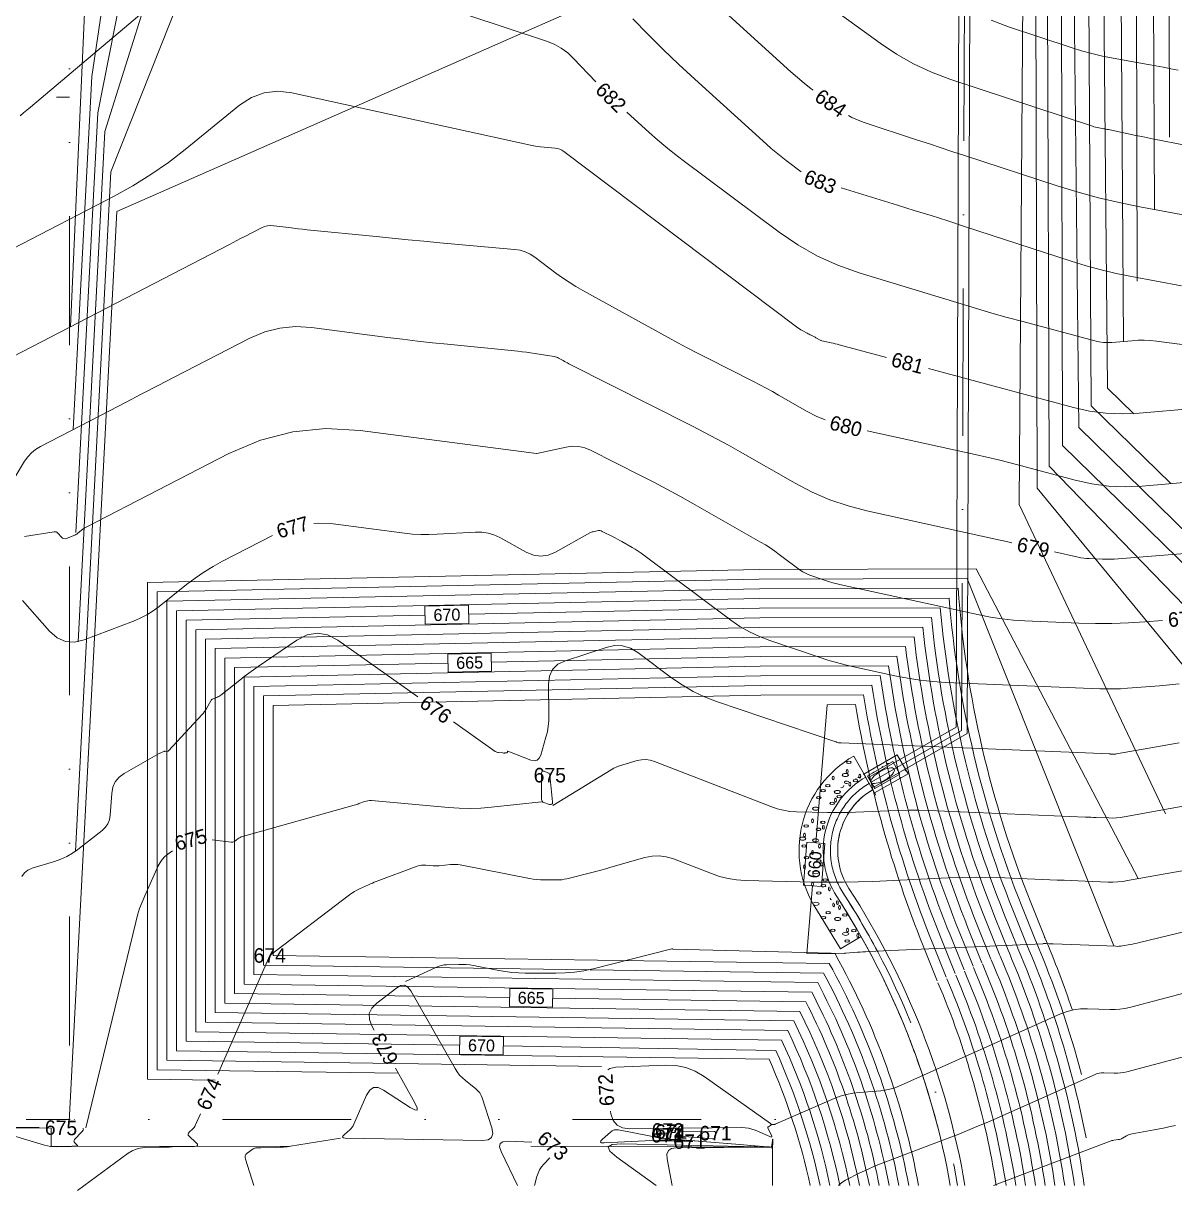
# Model space of a CAD drawing. Extents: x 9956 to 12723, y 9559 to 10903.
# Drawn here: x 11266.5 to 11743.1, y 9569 to 10052.1 of the extents above; entities that cross this region are included whole.
import ezdxf
from ezdxf.enums import TextEntityAlignment as Align

# ---------------------------------------------------------------- set-up
doc = ezdxf.new("R2010")
doc.units = 0
doc.header["$MEASUREMENT"] = 0
doc.linetypes.add('DGN Style 4', pattern=[121.953328, 60.938578, -30.469289, 0.076173, -30.469289])
doc.linetypes.add('DGN Style 6', pattern=[144.881468, 0.076173, -30.469289, 53.321255, -30.469289, 0.076173, -30.469289])
for name, color, linetype, lineweight in [('A-DOOR-IDEN', 7, 'Continuous', 0), ('A-SITE-EXJT', 7, 'Continuous', 0), ('A-SITE-FENC', 7, 'Continuous', 0), ('A-SITE-WATR', 7, 'Continuous', 0), ('G-ANNO-BRDR', 7, 'Continuous', 0), ('G-ANNO-INFO', 7, 'Continuous', 0), ('P-PVMT-JB', 7, 'Continuous', 0), ('P-STRIPE-JB', 7, 'Continuous', 0), ('PROJECT AREA', 7, 'Continuous', 0)]:
    doc.layers.add(name, color=color, linetype=linetype, lineweight=lineweight)
doc.styles.add('Style-Font 001', font='Font 001.shx')
doc.styles.add('Style-WORKING', font='WORKING.shx')

msp = doc.modelspace()

# ---------------------------------------------------------------- linework, layer by layer
at = {"layer": 'A-DOOR-IDEN', "color": 43, "linetype": 'Continuous', "lineweight": 0}
for p, q in [((11739.23, 10571.96), (11740.99, 10004.99)), ((11706.07, 10346.76), (11708.53, 9893.81)), ((11681.06, 10166.32), (11678.73, 9853.02))]:
    msp.add_line(p, q, dxfattribs=at)
at = {"layer": 'A-DOOR-IDEN', "color": 43, "linetype": 'Continuous', "lineweight": 0, "flags": 128}
for points in [[(11741.45, 9861.61), (11708.53, 9893.81)], [(11739.32, 9725.03), (11678.73, 9853.02)]]:
    msp.add_lwpolyline(points, dxfattribs=at)
at = {"layer": 'A-SITE-EXJT', "color": 43, "linetype": 'Continuous', "lineweight": 0}
for p, q in [((11726.13, 10589.06), (11727.54, 9945.4)), ((11732.13, 10580.24), (11734.74, 9975.06)), ((11721.9, 9920.47), (11718.92, 10357.36)), ((11715.32, 9901.16), (11711.48, 10299.27)), ((11689.93, 10170.75), (11691.19, 9868.81)), ((11685.38, 10165.92), (11686.22, 9859.69)), ((11696.07, 10150.14), (11696.65, 9877.46)), ((11703.46, 9884.79), (11701.03, 10109.86))]:
    msp.add_line(p, q, dxfattribs=at)
at = {"layer": 'A-SITE-EXJT', "color": 43, "linetype": 'Continuous', "lineweight": 0, "flags": 128}
for points in [[(11726.16, 9890.56), (11715.32, 9901.16)], [(11755.99, 9833.39), (11703.46, 9884.79)], [(11768.23, 9807.43), (11696.65, 9877.46)], [(11768.86, 9788.76), (11691.19, 9868.81)], [(11769.23, 9758.96), (11686.22, 9859.69)], [(11621.94, 9744.05), (11621.98, 9744.29), (11622.29, 9744.56)], [(11624, 9745.83), (11624.92, 9745.76), (11624.92, 9745.76)], [(11624, 9745.83), (11624.92, 9745.76), (11624.92, 9745.76)], [(11624.5, 9747.24), (11624.47, 9747.17)], [(11624.5, 9747.24), (11624.47, 9747.17)], [(11611.21, 9739.64), (11611.12, 9739.41)], [(11611.21, 9739.64), (11611.12, 9739.41)], [(11612.99, 9740.65), (11613.06, 9740.54), (11612.93, 9740.04), (11612.46, 9739.82), (11612.05, 9739.95), (11611.99, 9740.08)], [(11612.99, 9740.65), (11613.06, 9740.54), (11612.93, 9740.04), (11612.46, 9739.82), (11612.05, 9739.95), (11611.99, 9740.08)], [(11614.45, 9741.49), (11614.44, 9741.43), (11614.15, 9741.32)], [(11614.45, 9741.49), (11614.44, 9741.43), (11614.15, 9741.32)], [(11614.45, 9741.49), (11614.44, 9741.43), (11614.15, 9741.32)], [(11614.45, 9741.49), (11614.44, 9741.43), (11614.15, 9741.32)], [(11614.45, 9741.49), (11614.44, 9741.43), (11614.15, 9741.32)], [(11614.45, 9741.49), (11614.44, 9741.43), (11614.15, 9741.32)], [(11618.03, 9741.81), (11618.54, 9742.24)], [(11618.03, 9741.81), (11618.54, 9742.24)], [(11618.54, 9742.24), (11618.75, 9742.22)], [(11618.54, 9742.24), (11618.75, 9742.22)], [(11631.43, 9743.07), (11632.18, 9742.49)], [(11631.43, 9743.07), (11632.18, 9742.49)], [(11632.53, 9741.87), (11632.67, 9741.57), (11632.67, 9741.55)], [(11632.53, 9741.87), (11632.67, 9741.57), (11632.67, 9741.55)], [(11606.07, 9736.69), (11605.93, 9736.16), (11605.13, 9735.79), (11604.85, 9735.89)], [(11606.07, 9736.69), (11605.93, 9736.16), (11605.13, 9735.79), (11604.85, 9735.89)]]:
    msp.add_lwpolyline(points, dxfattribs=at)
for points in [[(11628.23, 9749.38), (11632.71, 9741.57), (11618.82, 9733.62), (11614.35, 9741.43)], [(11615.1, 9740.12), (11615.2, 9740.19), (11616.22, 9738.16)], [(11615.1, 9740.12), (11615.2, 9740.19), (11616.22, 9738.16)]]:
    msp.add_lwpolyline(points, close=True, dxfattribs=at)
at = {"layer": 'A-SITE-EXJT', "color": 43, "linetype": 'Continuous', "lineweight": 0}
for centre, major_axis in [((11608.25, 9746.31), (0.967, 0.003)), ((11601.76, 9739.8), (-0.002, 0.806)), ((11606.75, 9741.03), (1.29, 0)), ((11607.47, 9742.48), (-0.002, 0.806)), ((11610.93, 9738.69), (-0.967, -0.003)), ((11612.7, 9740.56), (-0.002, 0.806)), ((11597.56, 9734.59), (0.967, 0.003)), ((11599.49, 9736.61), (-0.967, -0.003)), ((11603.42, 9734.02), (1.29, 0)), ((11608.67, 9737.25), (-0.002, 0.806)), ((11595.72, 9731.68), (-0.967, -0.003)), ((11601.29, 9729.27), (-0.967, -0.003)), ((11602.7, 9730.65), (-0.002, 0.806)), ((11604.21, 9732.08), (-0.967, -0.003)), ((11594.46, 9727.13), (1.29, 0)), ((11590.59, 9719.98), (0.967, 0.003)), ((11593.11, 9722.12), (-0.002, 0.806)), ((11597.5, 9721.43), (-0.967, -0.003)), ((11597.65, 9719.4), (-0.002, 0.806)), ((11589.1, 9714.7), (1.29, 0)), ((11589.82, 9716.15), (-0.002, 0.806)), ((11594.5, 9713.93), (1.29, 0)), ((11595.71, 9718.5), (-0.967, -0.003)), ((11589.65, 9711.68), (-0.967, -0.003)), ((11593.14, 9708.99), (-0.002, 0.806)), ((11596.08, 9711.6), (-0.002, 0.806)), ((11590.63, 9706.84), (0.967, 0.003)), ((11595.75, 9705.46), (-0.967, -0.003)), ((11597, 9704.08), (-0.002, 0.806)), ((11589.86, 9703.01), (-0.002, 0.806)), ((11594.54, 9700.85), (1.29, 0)), ((11593.18, 9695.85), (-0.002, 0.806)), ((11597.66, 9695.18), (-0.967, -0.003)), ((11598.46, 9697.54), (-0.967, -0.003)), ((11595.83, 9692.27), (-0.967, -0.003)), ((11594.58, 9687.71), (1.29, 0)), ((11604.31, 9686.2), (-0.002, 0.806)), ((11597.71, 9682.04), (0.967, 0.003)), ((11599.64, 9684.06), (-0.967, -0.003)), ((11603.62, 9681.45), (1.29, 0)), ((11606.5, 9683.06), (-0.967, -0.003)), ((11601.52, 9676.73), (0.967, 0.003)), ((11606.94, 9675.33), (1.29, 0)), ((11607.66, 9676.79), (-0.002, 0.806)), ((11610.26, 9676.56), (-0.967, -0.003)), ((11607.49, 9672.31), (-0.967, -0.003)), ((11611.97, 9674.62), (-0.002, 0.806))]:
    msp.add_ellipse(centre, major_axis=major_axis, ratio=0.5, dxfattribs=at)
for centre, major_axis, start_param, end_param in [((11628.62, 9740.19), (1.29, 0), 5.182622, 5.916774), ((11603.47, 9734.01), (1.29, 0), 0.935752, 4.558184), ((11607.3, 9738), (-0.967, -0.003), 3.664316, 8.260585), ((11601.36, 9729.28), (0.967, 0.003), 2.427243, 3.28596), ((11597.6, 9721.45), (0.967, 0.003), 2.183774, 3.791664), ((11594.5, 9713.99), (1.29, 0), 1.02918, 5.029255), ((11595.76, 9718.55), (-0.967, -0.003), 4.275117, 8.052506), ((11595.79, 9705.41), (-0.967, -0.003), 5.402125, 7.317718), ((11597.68, 9695.17), (0.967, 0.003), 2.170611, 4.72229), ((11600.11, 9693.85), (-0.002, 0.806), 5.942149, 11.649368), ((11601.48, 9689.87), (0.967, 0.003), 2.681879, 4.26321), ((11601.91, 9687.25), (-0.002, 0.806), 5.942149, 11.649368), ((11603.44, 9688.27), (-0.002, 0.806), 5.942149, 11.649368)]:
    msp.add_ellipse(centre, major_axis=major_axis, ratio=0.5, start_param=start_param, end_param=end_param, dxfattribs=at)
at = {"layer": 'A-SITE-FENC', "color": 7, "linetype": 'DGN Style 4', "lineweight": 0}
for p, q in [((11654.9, 9759.46), (11658.23, 10660.91)), ((11617.45, 9738.02), (11654.9, 9759.46)), ((11617.45, 9738.02), (11653.88, 9758.88))]:
    msp.add_line(p, q, dxfattribs=at)
at = {"layer": 'A-SITE-FENC', "color": 7, "linetype": 'Continuous', "lineweight": 0}
for p, q in [((11657.15, 9758.15), (11658.35, 10082.97)), ((11652.66, 9760.77), (11653.83, 10077.97)), ((11616.33, 9739.98), (11652.66, 9760.77)), ((11618.57, 9736.07), (11657.15, 9758.15))]:
    msp.add_line(p, q, dxfattribs=at)
at = {"layer": 'A-SITE-FENC', "color": 7, "linetype": 'Continuous', "lineweight": 0, "flags": 128}
msp.add_lwpolyline([(11626.38, 9746.59), (11629.36, 9741.38), (11618.94, 9735.42), (11615.96, 9740.63)], close=True, dxfattribs=at)
msp.add_lwpolyline([(11626.38, 9746.59), (11629.36, 9741.38), (11618.94, 9735.42), (11615.96, 9740.63)], close=True, dxfattribs=at)
at = {"layer": 'A-SITE-FENC', "color": 7, "linetype": 'Continuous', "lineweight": 0}
msp.add_ellipse((11622.23, 9740.75), major_axis=(4.77, 2.73), ratio=0.363636, dxfattribs=at)
msp.add_ellipse((11622.23, 9740.75), major_axis=(4.77, 2.73), ratio=0.363636, dxfattribs=at)
at = {"layer": 'A-SITE-WATR', "color": 7, "lineweight": 0, "flags": 128}
msp.add_lwpolyline([(11537.99, 9594.94), (11538.01, 9590.13), (11533.19, 9590.12), (11533.2, 9594.92)], close=True, dxfattribs=at)
at = {"layer": 'G-ANNO-BRDR', "color": 43, "linetype": 'Continuous', "lineweight": 0}
for p, q in [((11302.22, 10078.98), (11294.82, 10030.1)), ((11309.38, 10075.83), (11297.37, 10015.05)), ((11300.3, 10007.33), (11320.43, 10071.44)), ((11302.76, 9990.63), (11332.53, 10065.65)), ((11294.82, 10030.1), (11287.17, 9884.01)), ((11297.37, 10015.05), (11288.28, 9841.42)), ((11300.3, 10007.33), (11289.24, 9796.08)), ((11302.76, 9990.63), (11288.04, 9709.49)), ((11317.85, 9820.75), (11571.06, 9826.05)), ((11660.89, 9826.31), (11727.91, 9698.25)), ((11321.85, 9816.83), (11571.11, 9822.05)), ((11657.13, 9822.3), (11717.92, 9670.28)), ((11317.85, 9615.22), (11317.85, 9820.75)), ((11321.85, 9619.03), (11321.85, 9816.83)), ((11325.85, 9812.92), (11571.16, 9818.05)), ((11325.85, 9622.97), (11325.85, 9812.92)), ((11329.85, 9809), (11571.21, 9814.05)), ((11329.85, 9626.92), (11329.85, 9809)), ((11337.85, 9801.17), (11571.3, 9806.05)), ((11571.35, 9802.05), (11341.85, 9797.25)), ((11571.3, 9806.05), (11642.39, 9806.26)), ((11638.78, 9802.25), (11571.35, 9802.05)), ((11337.85, 9634.8), (11337.85, 9801.17)), ((11341.85, 9638.75), (11341.85, 9797.25)), ((11571.4, 9798.05), (11345.85, 9793.33)), ((11635.21, 9798.24), (11571.4, 9798.05)), ((11345.85, 9642.69), (11345.85, 9793.33)), ((11349.85, 9789.41), (11571.44, 9794.05)), ((11571.44, 9794.05), (11631.66, 9794.23)), ((11349.85, 9646.63), (11349.85, 9789.41)), ((11357.85, 9781.58), (11571.54, 9786.05)), ((11571.54, 9786.05), (11624.64, 9786.21)), ((11571.59, 9782.05), (11621.17, 9782.2)), ((11357.85, 9654.52), (11357.85, 9781.58)), ((11361.85, 9777.66), (11571.59, 9782.05)), ((11361.85, 9658.46), (11361.85, 9777.66)), ((11571.63, 9778.05), (11365.85, 9773.75)), ((11617.72, 9778.19), (11571.63, 9778.05)), ((11365.85, 9662.4), (11365.85, 9773.75)), ((11571.72, 9774.05), (11369.85, 9769.83)), ((11614.31, 9774.18), (11571.71, 9774.05)), ((11369.85, 9666.35), (11369.85, 9769.83)), ((11679.8, 9686.74), (11685.59, 9672.29)), ((11683.51, 9688.22), (11689.3, 9673.78)), ((11664.94, 9680.78), (11670.74, 9666.34)), ((11668.66, 9682.27), (11674.45, 9667.82)), ((11672.37, 9683.76), (11678.16, 9669.31)), ((11653.81, 9676.32), (11659.6, 9661.87)), ((11661.23, 9679.3), (11667.02, 9664.85)), ((11642.67, 9671.85), (11648.46, 9657.41)), ((11646.38, 9673.34), (11652.17, 9658.9)), ((11650.09, 9674.83), (11655.88, 9660.38)), ((11369.85, 9666.35), (11600.12, 9663.04)), ((11365.85, 9662.4), (11597.73, 9659.08)), ((11595.32, 9655.11), (11361.85, 9658.46)), ((11592.88, 9651.15), (11357.85, 9654.52)), ((11345.85, 9642.69), (11585.45, 9639.25)), ((11587.95, 9643.22), (11349.85, 9646.63)), ((11341.85, 9638.75), (11582.93, 9635.29)), ((11580.38, 9631.32), (11337.85, 9634.8)), ((11505.81, 9620.39), (11325.85, 9622.97)), ((11575.2, 9623.4), (11329.85, 9626.92)), ((11421.73, 9617.6), (11321.85, 9619.03)), ((11345.92, 9614.82), (11317.85, 9615.22))]:
    msp.add_line(p, q, dxfattribs=at)
at = {"layer": 'G-ANNO-BRDR', "color": 43, "linetype": 'Continuous', "lineweight": 0, "flags": 128}
for points in [[(11337.59, 10075.01), (11269.41, 10017.41), (11268.01, 10016.21), (11266.61, 10015), (11265.22, 10013.78)], [(11503.45, 10027.94), (11494.29, 10037.59), (11491.83, 10039.89), (11489.14, 10041.84), (11486.24, 10043.44), (11483.11, 10044.69), (11400, 10072.32)], [(11518.85, 10054.03), (11525.07, 10047.59), (11531.41, 10041.27), (11537.87, 10035.07), (11544.44, 10028.99), (11574.06, 10002.1), (11576.06, 10000.33), (11578.09, 9998.6), (11580.17, 9996.93), (11582.29, 9995.31), (11588.44, 9990.7)], [(11558.52, 10055.4), (11584.21, 10032.07), (11586.94, 10029.65), (11589.74, 10027.31), (11592.6, 10025.04), (11593.45, 10024.4)], [(11667.1, 10053.38), (11674.34, 10050.68), (11700.2, 10042.13), (11704.5, 10040.79), (11708.84, 10039.61), (11713.22, 10038.58), (11717.64, 10037.7), (11732.14, 10035.09), (11735.24, 10034.52), (11738.34, 10033.92), (11741.44, 10033.31), (11744.53, 10032.67)], [(11262, 9958.79), (11304.08, 9980.61), (11311.82, 9984.87), (11319.31, 9989.52), (11326.55, 9994.54), (11333.54, 9999.94), (11355.97, 10018.21), (11360.94, 10021.47), (11366.21, 10023.41), (11371.8, 10024.05), (11377.7, 10023.38), (11476.44, 10001.7), (11477.83, 10001.42), (11479.23, 10001.18), (11480.64, 10000.99), (11482.05, 10000.83), (11486.68, 10000.41), (11487.65, 10000.26), (11488.56, 9999.98), (11489.43, 9999.57), (11490.25, 9999.04), (11586.58, 9926.51), (11587.15, 9926.1), (11587.74, 9925.7), (11588.33, 9925.33), (11588.94, 9924.98), (11591.02, 9923.84), (11591.42, 9923.62), (11591.82, 9923.41), (11592.22, 9923.2), (11592.63, 9922.99), (11593.96, 9922.32), (11594.25, 9922.17), (11594.53, 9922.02), (11594.81, 9921.87), (11595.09, 9921.71), (11596.11, 9921.13), (11596.34, 9921.01), (11596.57, 9920.91), (11596.81, 9920.83), (11597.05, 9920.77), (11600.91, 9919.92), (11601.73, 9919.73), (11602.55, 9919.53), (11603.37, 9919.33), (11604.19, 9919.12), (11623.84, 9913.85)], [(11787.46, 9913.85), (11735.53, 9920.55), (11733, 9920.81), (11730.47, 9920.93), (11727.93, 9920.92), (11725.39, 9920.77), (11717.09, 9920.05), (11715.32, 9919.98), (11713.57, 9920.05), (11711.82, 9920.28), (11710.09, 9920.67), (11680.17, 9928.68), (11673.77, 9930.43), (11667.38, 9932.23), (11661.01, 9934.08), (11654.65, 9935.99), (11612.5, 9948.85), (11603.65, 9951.97), (11595.17, 9955.81), (11587.05, 9960.38), (11579.31, 9965.67), (11539.65, 9995.34), (11536.01, 9998.12), (11532.44, 10000.99), (11528.95, 10003.95), (11525.52, 10006.99), (11516.31, 10015.35)], [(11608.09, 10013.95), (11609.47, 10013.17), (11611.76, 10012.11), (11614.14, 10011.22), (11636.69, 10003.76), (11641.53, 10002.17), (11646.36, 10000.58), (11651.2, 9998.99), (11656.04, 9997.41), (11694.82, 9984.78), (11703.16, 9982.22), (11711.58, 9979.93), (11720.07, 9977.92), (11728.62, 9976.19), (11763.75, 9969.68)], [(11604.99, 9983.96), (11628.33, 9976.84), (11635.29, 9974.7), (11642.24, 9972.53), (11649.17, 9970.32), (11656.1, 9968.09), (11700.25, 9953.71), (11706.4, 9951.81), (11712.61, 9950.12), (11718.87, 9948.64), (11725.18, 9947.36), (11745.89, 9943.53)], [(11675.74, 9837.16), (11673.4, 9837.67), (11668.94, 9838.65), (11664.47, 9839.63), (11615.63, 9850.38), (11607.9, 9852.38), (11600.39, 9854.95), (11593.09, 9858.08), (11586.02, 9861.78), (11563.25, 9874.77), (11558.35, 9877.53), (11553.42, 9880.22), (11548.46, 9882.84), (11543.47, 9885.41), (11492.32, 9911.26), (11491.72, 9911.56), (11491.13, 9911.87), (11490.54, 9912.19), (11489.95, 9912.51), (11488.03, 9913.56), (11487.61, 9913.77), (11487.18, 9913.94), (11486.74, 9914.07), (11486.28, 9914.17), (11478.2, 9915.49), (11476.46, 9915.76), (11474.72, 9916), (11472.98, 9916.21), (11471.24, 9916.4), (11442.12, 9919.3), (11435.89, 9919.94), (11429.66, 9920.63), (11423.43, 9921.37), (11417.21, 9922.16), (11385.82, 9926.26), (11379.18, 9926.64), (11372.72, 9926.02), (11366.43, 9924.41), (11360.31, 9921.8), (11328.99, 9905.65), (11322.28, 9902.18), (11315.57, 9898.72), (11308.86, 9895.25), (11302.16, 9891.77), (11273.55, 9876.94), (11271.6, 9875.77), (11269.87, 9874.37), (11268.34, 9872.74), (11267.03, 9870.89), (11263.06, 9864.47)], [(11641.23, 9909.2), (11701.18, 9893.14), (11707.89, 9891.65), (11714.65, 9890.75), (11721.46, 9890.45), (11728.32, 9890.75), (11750.83, 9892.68)], [(11738.03, 9805.02), (11730.75, 9804.44), (11723.93, 9804), (11717.11, 9803.77), (11710.28, 9803.74), (11703.45, 9803.92), (11681.12, 9804.86), (11676.35, 9805.16), (11671.61, 9805.67), (11666.89, 9806.38), (11662.2, 9807.29), (11605.07, 9819.72), (11603.31, 9820.13), (11601.57, 9820.58), (11599.83, 9821.09), (11598.11, 9821.65), (11592.52, 9823.54), (11591.34, 9823.99), (11590.21, 9824.53), (11589.13, 9825.15), (11588.09, 9825.87), (11579.42, 9832.34), (11577.55, 9833.69), (11575.63, 9834.99), (11573.68, 9836.23), (11571.69, 9837.4), (11543.62, 9853.42), (11538.28, 9856.43), (11532.9, 9859.36), (11527.48, 9862.23), (11522.03, 9865.03), (11501.29, 9875.51), (11498.86, 9876.5), (11496.38, 9877.03), (11493.85, 9877.12), (11491.26, 9876.76), (11479.06, 9874.05), (11479.05, 9874.05), (11479.04, 9874.04), (11479.03, 9874.04), (11479.03, 9874.04), (11479, 9874.02), (11479, 9874.02), (11478.99, 9874.02), (11478.99, 9874.02), (11478.99, 9874.02), (11478.96, 9874.04), (11478.95, 9874.04), (11478.95, 9874.04), (11478.94, 9874.04), (11478.93, 9874.04), (11478.9, 9874.04), (11478.89, 9874.04), (11478.89, 9874.04), (11478.88, 9874.04), (11478.87, 9874.04), (11405.92, 9883.57), (11391.78, 9884.38), (11378.01, 9883.07), (11364.61, 9879.63), (11351.59, 9874.07), (11292.85, 9843.78), (11292.27, 9843.46), (11291.71, 9843.12), (11291.17, 9842.75), (11290.65, 9842.36), (11288.97, 9841.02), (11288.6, 9840.75), (11288.21, 9840.51), (11287.81, 9840.3), (11287.39, 9840.12), (11284.37, 9838.97), (11283.77, 9838.83), (11283.22, 9838.87), (11282.71, 9839.09), (11282.25, 9839.5), (11280.81, 9841.13), (11280.49, 9841.42), (11280.12, 9841.61), (11279.72, 9841.7), (11279.28, 9841.68), (11266.96, 9839.72)], [(11744.97, 9778.8), (11740.9, 9778.35), (11736.83, 9777.98), (11723.5, 9776.92), (11720.64, 9776.73), (11717.78, 9776.64), (11714.92, 9776.63), (11712.06, 9776.7), (11648.33, 9779.37), (11643.02, 9779.71), (11637.74, 9780.27), (11632.5, 9781.06), (11627.28, 9782.08), (11610.27, 9785.78), (11606.64, 9786.62), (11603.04, 9787.56), (11599.47, 9788.61), (11595.92, 9789.75), (11575.49, 9796.67), (11571.2, 9798.31), (11567.07, 9800.28), (11563.12, 9802.56), (11559.33, 9805.17), (11523.39, 9832), (11522.19, 9832.86), (11520.97, 9833.69), (11519.72, 9834.48), (11518.45, 9835.23), (11514.25, 9837.63), (11513.35, 9838.13), (11512.44, 9838.63), (11511.52, 9839.12), (11510.6, 9839.59), (11506.1, 9841.86), (11505.62, 9842.06), (11505.12, 9842.17), (11504.61, 9842.19), (11504.09, 9842.11), (11502.38, 9841.73), (11502.02, 9841.64), (11501.66, 9841.52), (11501.32, 9841.37), (11500.99, 9841.2), (11486.77, 9833.29), (11483.72, 9832.02), (11480.68, 9831.6), (11477.63, 9832.02), (11474.58, 9833.28), (11463.69, 9839.32), (11461.31, 9840.43), (11458.85, 9841.18), (11456.31, 9841.57), (11453.69, 9841.59), (11437.8, 9840.64), (11434.4, 9840.52), (11431.01, 9840.55), (11427.62, 9840.75), (11424.23, 9841.11), (11394.79, 9844.96), (11388.56, 9845.32), (11386.81, 9845.15)], [(11369.67, 9840.16), (11348.93, 9829.47), (11345.04, 9827.34), (11341.27, 9825.03), (11337.62, 9822.54), (11334.09, 9819.87), (11322.74, 9810.83), (11320.24, 9809), (11317.63, 9807.38), (11314.91, 9805.96), (11312.06, 9804.75), (11291.69, 9797.01), (11287.64, 9796.03), (11283.91, 9796.3), (11280.48, 9797.81), (11277.35, 9800.56), (11266.11, 9813.31)], [(11811.36, 9837.81), (11719.74, 9830.5), (11718.09, 9830.4), (11716.44, 9830.34), (11714.79, 9830.34), (11713.14, 9830.38), (11707.74, 9830.61), (11706.59, 9830.68), (11705.44, 9830.8), (11704.3, 9830.97), (11703.17, 9831.19), (11693.33, 9833.33)], [(11571.06, 9826.05), (11660.89, 9826.31)], [(11571.11, 9822.05), (11657.13, 9822.3)], [(11571.16, 9818.05), (11653.4, 9818.29)], [(11571.21, 9814.05), (11649.7, 9814.28)], [(11429.86, 9773.38), (11396.69, 9796.78), (11392.46, 9799.03), (11388.22, 9799.79), (11383.97, 9799.09), (11379.71, 9796.9), (11363.71, 9785.95), (11361.77, 9784.59), (11359.86, 9783.21), (11357.98, 9781.79), (11356.12, 9780.34), (11348.28, 9774.1), (11347.88, 9773.8), (11347.46, 9773.54), (11347.02, 9773.32), (11346.56, 9773.12), (11345.04, 9772.54), (11344.73, 9772.4), (11344.46, 9772.2), (11344.24, 9771.96), (11344.05, 9771.68), (11342.35, 9768.56), (11341.97, 9767.9), (11341.55, 9767.27), (11341.08, 9766.67), (11340.58, 9766.1), (11326.6, 9751.08), (11326.45, 9750.95), (11326.28, 9750.86), (11326.1, 9750.81), (11325.89, 9750.81), (11325.2, 9750.87), (11325.06, 9750.88), (11324.91, 9750.86), (11324.77, 9750.83), (11324.64, 9750.78), (11323.63, 9750.32), (11323.41, 9750.22), (11323.2, 9750.12), (11322.99, 9750.01), (11322.78, 9749.9), (11308.28, 9741.71), (11306.14, 9740.17), (11304.56, 9738.27), (11303.53, 9736.03), (11303.07, 9733.43), (11302.45, 9724.38), (11302.15, 9722.54), (11301.49, 9720.87), (11300.48, 9719.4), (11299.12, 9718.11), (11289.03, 9710.26), (11286.8, 9708.68), (11284.47, 9707.33), (11282.02, 9706.19), (11279.46, 9705.28), (11270.21, 9702.42), (11268.42, 9701.64), (11266.99, 9700.5), (11265.95, 9699.01)], [(11744.89, 9754.42), (11740.22, 9753.59), (11718.98, 9749.75), (11718.71, 9749.71), (11718.43, 9749.68), (11718.16, 9749.67), (11717.89, 9749.67), (11716.99, 9749.71), (11716.8, 9749.71), (11716.61, 9749.72), (11716.42, 9749.73), (11716.23, 9749.74), (11605.04, 9754.33), (11604.97, 9754.33), (11604.9, 9754.33), (11604.83, 9754.33), (11604.76, 9754.33), (11604.52, 9754.32), (11604.47, 9754.31), (11604.42, 9754.31), (11604.37, 9754.31), (11604.32, 9754.31), (11604.1, 9754.32), (11604.05, 9754.32), (11604.01, 9754.33), (11603.96, 9754.34), (11603.92, 9754.36), (11603.12, 9754.67), (11602.95, 9754.73), (11602.78, 9754.8), (11602.6, 9754.86), (11602.43, 9754.92), (11553.47, 9771.49), (11548.51, 9773.39), (11543.74, 9775.66), (11539.18, 9778.3), (11534.8, 9781.3), (11520.83, 9791.73), (11517.77, 9793.54), (11514.56, 9794.5), (11511.22, 9794.61), (11507.74, 9793.87), (11490.9, 9788.33), (11487.8, 9786.84), (11485.61, 9784.72), (11484.31, 9781.95), (11483.92, 9778.54), (11484.09, 9765.86), (11484.04, 9763.52), (11483.81, 9761.2), (11483.41, 9758.9), (11482.83, 9756.63), (11480.65, 9749.25), (11480.05, 9747.94), (11479.18, 9747.17), (11478.04, 9746.93), (11476.63, 9747.24), (11467.04, 9750.85), (11466.96, 9750.86), (11466.91, 9750.85), (11466.87, 9750.8), (11466.86, 9750.72), (11466.86, 9750.41), (11466.85, 9750.35), (11466.83, 9750.31), (11466.79, 9750.28), (11466.73, 9750.26), (11465.8, 9750.16), (11465.61, 9750.14), (11465.41, 9750.14), (11465.21, 9750.14), (11465.01, 9750.15), (11463.23, 9750.32), (11462.86, 9750.37), (11462.5, 9750.48), (11462.16, 9750.63), (11461.84, 9750.83), (11444.57, 9763.01)], [(11368.47, 9666.39), (11401.49, 9691.42), (11402.49, 9692.14), (11403.53, 9692.8), (11404.6, 9693.4), (11405.71, 9693.94), (11409.38, 9695.62), (11410.17, 9695.97), (11410.97, 9696.31), (11411.77, 9696.63), (11412.58, 9696.94), (11429.57, 9703.25), (11430.44, 9703.52), (11431.32, 9703.69), (11432.22, 9703.76), (11433.12, 9703.73), (11436.11, 9703.46), (11436.76, 9703.41), (11437.4, 9703.4), (11438.04, 9703.43), (11438.68, 9703.48), (11443.36, 9703.99), (11444.36, 9704.06), (11445.36, 9704.06), (11446.35, 9703.98), (11447.34, 9703.82), (11475.98, 9698.22), (11477.51, 9697.95), (11479.04, 9697.77), (11480.58, 9697.65), (11482.13, 9697.61), (11487.2, 9697.59), (11488.28, 9697.62), (11489.36, 9697.72), (11490.42, 9697.88), (11491.48, 9698.11), (11501.33, 9700.58), (11503.44, 9701.12), (11505.54, 9701.68), (11507.64, 9702.25), (11509.73, 9702.84), (11523.74, 9706.87), (11526.73, 9707.48), (11529.7, 9707.6), (11532.64, 9707.21), (11535.56, 9706.33), (11551.31, 9700.21), (11554.72, 9699.05), (11558.19, 9698.2), (11561.71, 9697.65), (11565.3, 9697.41), (11593.76, 9696.73), (11599.86, 9696.63), (11605.96, 9696.65), (11612.05, 9696.77), (11618.15, 9696.99), (11649.26, 9698.42), (11655.14, 9698.63), (11661.01, 9698.7), (11666.89, 9698.65), (11672.76, 9698.47), (11694.37, 9697.58), (11697.28, 9697.46), (11700.19, 9697.35), (11703.09, 9697.23), (11706, 9697.12), (11715.51, 9696.76), (11717.54, 9696.74), (11719.56, 9696.83), (11721.58, 9697.02), (11723.59, 9697.33), (11752.35, 9702.53)], [(11812.5, 9692.05), (11728.51, 9671.71), (11727.56, 9671.49), (11726.6, 9671.28), (11725.63, 9671.08), (11724.67, 9670.9), (11721.51, 9670.33), (11720.83, 9670.23), (11720.15, 9670.16), (11719.46, 9670.13), (11718.78, 9670.14), (11692.84, 9671.12), (11692.41, 9671.13), (11691.97, 9671.15), (11691.54, 9671.17), (11691.1, 9671.19), (11689.68, 9671.25), (11689.37, 9671.26), (11689.07, 9671.26), (11688.77, 9671.25), (11688.46, 9671.24), (11616.23, 9667.93), (11615.13, 9667.87), (11614.03, 9667.81), (11612.94, 9667.74), (11611.84, 9667.66), (11606.8, 9667.28), (11606.76, 9667.27), (11606.73, 9667.27), (11606.69, 9667.26), (11606.66, 9667.24), (11606.55, 9667.2), (11606.52, 9667.19), (11606.5, 9667.18), (11606.48, 9667.18), (11606.45, 9667.18), (11535.54, 9668.96), (11535.5, 9668.96), (11535.47, 9668.97), (11535.43, 9668.99), (11535.4, 9669.01), (11535.3, 9669.08), (11535.28, 9669.09), (11535.26, 9669.1), (11535.23, 9669.1), (11535.21, 9669.1), (11535.06, 9669.1), (11535.03, 9669.1), (11535, 9669.09), (11534.97, 9669.09), (11534.94, 9669.08), (11502.31, 9660.89), (11498.51, 9660.06), (11494.68, 9659.47), (11490.83, 9659.12), (11486.94, 9659.02), (11474.2, 9659.06), (11471.48, 9659.14), (11468.77, 9659.34), (11466.07, 9659.67), (11463.39, 9660.13), (11452.91, 9662.18), (11451.39, 9662.44), (11449.86, 9662.61), (11448.32, 9662.68), (11446.77, 9662.68), (11441.72, 9662.51), (11440.64, 9662.42), (11439.6, 9662.23), (11438.57, 9661.93), (11437.57, 9661.54), (11424.66, 9655.65)], [(11346.99, 9617.28), (11368.47, 9666.37)], [(11368.49, 9666.36), (11368.48, 9666.37), (11368.48, 9666.37), (11368.48, 9666.37), (11368.47, 9666.37), (11368.47, 9666.38), (11368.47, 9666.39), (11368.47, 9666.39), (11368.47, 9666.39), (11368.47, 9666.39), (11368.47, 9666.39), (11368.49, 9666.36), (11368.49, 9666.36), (11368.49, 9666.36), (11368.49, 9666.36), (11368.49, 9666.36)], [(11576.33, 9596.39), (11577.08, 9596.37), (11577.25, 9596.38), (11577.4, 9596.4), (11577.56, 9596.44), (11577.71, 9596.49), (11602.12, 9607.11), (11604.64, 9608.08), (11607.21, 9608.84), (11609.84, 9609.37), (11612.53, 9609.69), (11621.38, 9610.36), (11623.26, 9610.58), (11625.1, 9610.96), (11626.9, 9611.5), (11628.66, 9612.2), (11695.84, 9642.19), (11698.52, 9643.21), (11701.26, 9643.91), (11704.07, 9644.28), (11706.94, 9644.33), (11716.41, 9643.96), (11718.43, 9643.96), (11720.43, 9644.1), (11722.42, 9644.4), (11724.39, 9644.84), (11787.1, 9661.4)], [(11411.74, 9635.47), (11410.79, 9637.19), (11409.74, 9639.87), (11409.72, 9642.34), (11410.73, 9644.59), (11412.77, 9646.63), (11421.09, 9652.94), (11422.79, 9653.88), (11424.32, 9654), (11425.68, 9653.29), (11426.87, 9651.76), (11445.19, 9619.6), (11446.08, 9618.18), (11447.1, 9616.86), (11448.25, 9615.66), (11449.51, 9614.55), (11453.84, 9611.11), (11454.69, 9610.33), (11455.41, 9609.45), (11455.98, 9608.46), (11456.41, 9607.39), (11460.39, 9594.99), (11460.79, 9592.67), (11460.27, 9591.03), (11458.85, 9590.07), (11456.52, 9589.78)], [(11771.59, 9631.01), (11723.32, 9618.26), (11722.02, 9617.96), (11720.71, 9617.77), (11719.39, 9617.67), (11718.06, 9617.68), (11713.69, 9617.85), (11712.77, 9617.83), (11711.86, 9617.71), (11710.97, 9617.48), (11710.11, 9617.15), (11673.2, 9600.68), (11666.75, 9597.85), (11660.26, 9595.12), (11653.73, 9592.47), (11647.16, 9589.92), (11620.22, 9579.67), (11618.33, 9578.92), (11616.47, 9578.12), (11614.62, 9577.28), (11612.79, 9576.39), (11606.87, 9573.4), (11605.67, 9572.68), (11604.61, 9571.81), (11603.98, 9571.11)], [(11456.52, 9589.78), (11399.77, 9590.75), (11398.98, 9590.84), (11398.63, 9591.11), (11398.72, 9591.53), (11399.26, 9592.12), (11401.74, 9594.3), (11402.24, 9594.8), (11402.67, 9595.33), (11403.05, 9595.91), (11403.37, 9596.54), (11408.62, 9608.55), (11409.9, 9610.61), (11411.49, 9611.65), (11413.39, 9611.66), (11415.59, 9610.64), (11426.62, 9603.46), (11428.51, 9602.42), (11429.48, 9602.38), (11429.5, 9603.34), (11428.59, 9605.31), (11420.52, 9619.76)], [(11508.47, 9619.07), (11509.27, 9619.64), (11511.75, 9620.1), (11532.29, 9620.98), (11536.59, 9620.82), (11540.69, 9619.99), (11544.59, 9618.46), (11548.29, 9616.26), (11575.8, 9596.76), (11576, 9596.58), (11576.06, 9596.4), (11575.99, 9596.23), (11575.78, 9596.06), (11574.9, 9595.5), (11574.74, 9595.38), (11574.66, 9595.23), (11574.65, 9595.06), (11574.72, 9594.87), (11576.13, 9592.06), (11576.32, 9591.57), (11576.28, 9591.29), (11576, 9591.23), (11575.5, 9591.39), (11569.37, 9594.04), (11568.04, 9594.54), (11566.69, 9594.89), (11565.3, 9595.09), (11563.88, 9595.15), (11539.4, 9594.88), (11538.79, 9594.79), (11538.35, 9594.52), (11538.09, 9594.08), (11538.01, 9593.47), (11538.02, 9591.18), (11538.08, 9590.75), (11538.26, 9590.43), (11538.57, 9590.22), (11539, 9590.12), (11561.4, 9588.27), (11562.97, 9588.14), (11564.54, 9588.01), (11566.1, 9587.88), (11567.67, 9587.75), (11574.66, 9587.17), (11574.83, 9587.16), (11574.99, 9587.15), (11575.16, 9587.13), (11575.32, 9587.12), (11576.05, 9587.06), (11576.07, 9587.06), (11576.09, 9587.06), (11576.11, 9587.06), (11576.13, 9587.05), (11576.19, 9587.05), (11576.21, 9587.05), (11576.22, 9587.05), (11576.22, 9587.06), (11576.23, 9587.07), (11576.58, 9589.72), (11576.65, 9590.15), (11576.69, 9590.29), (11576.7, 9590.14), (11576.69, 9589.71), (11576.55, 9586.23), (11576.55, 9586.16), (11576.55, 9586.09), (11576.55, 9586.03), (11576.55, 9585.96), (11576.54, 9585.73), (11576.54, 9585.7), (11576.54, 9585.69), (11576.54, 9585.7), (11576.54, 9585.73), (11576.53, 9586.61), (11576.5, 9586.77), (11576.43, 9586.89), (11576.31, 9586.96), (11576.15, 9586.98), (11536.68, 9586.73), (11534.75, 9586.44), (11533.49, 9585.59), (11532.91, 9584.19), (11533, 9582.24)], [(11288.93, 9569.03), (11309.95, 9584.53), (11311.51, 9585.51), (11313.16, 9586.23), (11314.9, 9586.67), (11316.73, 9586.85), (11322.86, 9587), (11324.18, 9587.03), (11325.49, 9587.06), (11326.81, 9587.09), (11328.12, 9587.12), (11337.37, 9587.35), (11338.23, 9587.46), (11338.62, 9587.76), (11338.53, 9588.25), (11337.97, 9588.91), (11335.13, 9591.61), (11334.8, 9592.03), (11334.7, 9592.44), (11334.82, 9592.85), (11335.17, 9593.26), (11336.66, 9594.58), (11336.97, 9594.88), (11337.23, 9595.21), (11337.46, 9595.56), (11337.65, 9595.94), (11339.78, 9600.79)], [(11528.4, 9571.11), (11512.2, 9582.82), (11509.31, 9585.34), (11508.65, 9587.12), (11510.24, 9588.14), (11514.08, 9588.41), (11564.62, 9587.29), (11568.93, 9587.23), (11570.38, 9587.33), (11568.95, 9587.57), (11564.66, 9587.96), (11539.3, 9590.01), (11538.6, 9590.06), (11537.91, 9590.09), (11537.22, 9590.11), (11536.52, 9590.12), (11534.25, 9590.12), (11533.76, 9590.11), (11533.27, 9590.1), (11532.79, 9590.09), (11532.3, 9590.07), (11506.87, 9588.76), (11505.81, 9588.81), (11505.35, 9589.1), (11505.48, 9589.63), (11506.21, 9590.4), (11509.55, 9593.29), (11510.29, 9593.81), (11511.09, 9594.13), (11511.94, 9594.25), (11512.84, 9594.17), (11531.84, 9590.47), (11532.43, 9590.44), (11532.85, 9590.61), (11533.11, 9591), (11533.2, 9591.58), (11533.2, 9593.84), (11533.14, 9594.27), (11532.96, 9594.57), (11532.66, 9594.74), (11532.23, 9594.8), (11517.36, 9594.61), (11514.49, 9594.97), (11512.26, 9596.11), (11510.68, 9598.05), (11509.73, 9600.78), (11509.51, 9601.87)], [(11533.28, 9593.94), (11533.27, 9591.65), (11533.35, 9591.04), (11533.61, 9590.61), (11534.05, 9590.35), (11534.66, 9590.26), (11536.95, 9590.28), (11537.38, 9590.34), (11537.69, 9590.53), (11537.87, 9590.84), (11537.93, 9591.27), (11537.93, 9593.83), (11537.86, 9594.32), (11537.65, 9594.66), (11537.31, 9594.86), (11536.83, 9594.93), (11534.26, 9594.92), (11533.83, 9594.86), (11533.53, 9594.68), (11533.34, 9594.37), (11533.28, 9593.94)], [(11534.69, 9593.5), (11534.7, 9594.37), (11534.73, 9594.6), (11534.83, 9594.76), (11535, 9594.86), (11535.23, 9594.9), (11536.09, 9594.9), (11536.25, 9594.88), (11536.37, 9594.81), (11536.44, 9594.69), (11536.46, 9594.53), (11536.46, 9593.56), (11536.44, 9593.37), (11536.36, 9593.24), (11536.23, 9593.16), (11536.04, 9593.14), (11535.06, 9593.13), (11534.9, 9593.15), (11534.79, 9593.22), (11534.72, 9593.34), (11534.69, 9593.5)], [(11361.97, 9571.11), (11358.4, 9582.11), (11358.26, 9582.82), (11358.35, 9583.45), (11358.65, 9584.02), (11359.17, 9584.52), (11361.58, 9586.3), (11361.85, 9586.47), (11362.14, 9586.59), (11362.44, 9586.67), (11362.76, 9586.7), (11363.83, 9586.73), (11364.06, 9586.73), (11364.29, 9586.74), (11364.52, 9586.74), (11364.75, 9586.75), (11371.41, 9586.91), (11372.83, 9586.97), (11374.25, 9587.08), (11375.67, 9587.23), (11377.08, 9587.44), (11397.74, 9590.78)], [(11471.05, 9571.11), (11464.26, 9585.18), (11463.63, 9587.14), (11463.88, 9588.51), (11465.04, 9589.3), (11467.08, 9589.5), (11477.02, 9589.15)], [(11542.29, 9589.35), (11530.32, 9589.62), (11529.57, 9589.64), (11529.32, 9589.68), (11529.57, 9589.72), (11530.32, 9589.76), (11534.69, 9589.99), (11534.85, 9590), (11535.01, 9590), (11535.17, 9590), (11535.33, 9590.01), (11535.85, 9590.01), (11535.97, 9590), (11536.08, 9590), (11536.19, 9590), (11536.3, 9589.99), (11542.3, 9589.5), (11543.26, 9589.42), (11543.58, 9589.36), (11543.26, 9589.34), (11542.29, 9589.35)], [(11532.99, 9591.97), (11530.17, 9592.52), (11529.7, 9592.63), (11529.55, 9592.71), (11529.71, 9592.76), (11530.19, 9592.78), (11532.91, 9592.82), (11533.02, 9592.8), (11533.11, 9592.75), (11533.16, 9592.67), (11533.17, 9592.56), (11533.17, 9592.12), (11533.16, 9592.04), (11533.13, 9591.99), (11533.07, 9591.97), (11532.99, 9591.97)], [(11553.03, 9592.83), (11552.82, 9591.29), (11552.7, 9590.89), (11552.49, 9590.61), (11552.17, 9590.46), (11551.74, 9590.43), (11538.7, 9591.51), (11538.46, 9591.56), (11538.3, 9591.68), (11538.2, 9591.85), (11538.16, 9592.09), (11538.16, 9592.96), (11538.18, 9593.12), (11538.25, 9593.24), (11538.37, 9593.31), (11538.53, 9593.33), (11552.45, 9593.48), (11552.73, 9593.44), (11552.93, 9593.32), (11553.02, 9593.12), (11553.03, 9592.83)], [(11484.45, 9582.6), (11481.97, 9580.01), (11481.01, 9578.88), (11480.21, 9577.65), (11479.58, 9576.33), (11479.11, 9574.92), (11478.11, 9571.11)], [(11533, 9582.24), (11535, 9571.83), (11535.06, 9571.11)]]:
    msp.add_lwpolyline(points, dxfattribs=at)
at = {"layer": 'G-ANNO-BRDR', "color": 43, "linetype": 'Continuous', "lineweight": 0}
for radius, start in [(436, 184.2287), (440, 184.714), (452, 186.1205), (448, 185.6597), (456, 186.5736), (460, 187.0192), (472, 188.3132), (468, 187.8888), (476, 188.7309), (480, 189.1421)]:
    msp.add_arc((12088.21, 9850.44), radius, start, 201.8425, dxfattribs=at)
at = {"layer": 'G-ANNO-BRDR', "color": 43, "linetype": 'Continuous', "lineweight": 0, "extrusion": (0, 0, -1)}
for centre, radius, start, end in [((-11318.75, 9515.72), 398.85, 156.8744, 165.2742), ((-11318.75, 9515.72), 402.85, 156.8744, 161.4307), ((-11318.75, 9515.72), 386.85, 156.8744, 171.7683), ((-11318.75, 9515.72), 390.85, 156.8744, 171.8531), ((-11333.22, 9515.72), 304.85, 151.1021, 169.5318), ((-11318.75, 9515.72), 378.85, 156.8744, 171.5932), ((-11318.75, 9515.72), 382.85, 156.8744, 171.6817), ((-11333.22, 9515.72), 300.85, 151.5434, 169.3911), ((-11318.75, 9515.72), 358.85, 156.8744, 171.121), ((-11318.75, 9515.72), 362.85, 156.8744, 171.2196), ((-11318.75, 9515.72), 366.85, 156.8744, 171.3161), ((-11318.75, 9515.72), 370.85, 156.8744, 171.4105), ((-11333.22, 9515.72), 296.85, 151.9947, 169.2464), ((-11333.22, 9515.72), 292.85, 152.4562, 169.0978), ((-11333.22, 9515.72), 284.85, 153.4118, 168.7877), ((-11333.22, 9515.72), 280.85, 153.9068, 168.6259), ((-11333.22, 9515.72), 276.85, 154.4138, 168.4593), ((-11333.22, 9515.72), 272.85, 154.9333, 168.2877), ((-11333.22, 9515.72), 264.85, 156.0122, 167.9287)]:
    msp.add_arc(centre, radius, start, end, dxfattribs=at)
at = {"layer": 'G-ANNO-INFO', "color": 7, "lineweight": 0, "flags": 128}
for points in [[(11197, 9594.99), (11277.96, 9594.86), (11278.01, 9587.45), (11376.49, 9587.37)], [(11476.64, 9587.44), (11576.54, 9587), (11576.56, 9571.11)]]:
    msp.add_lwpolyline(points, dxfattribs=at)
at = {"layer": 'P-PVMT-JB', "color": 7, "linetype": 'DGN Style 6', "lineweight": 0}
for p, q in [((11285.61, 9598.53), (11285.61, 10085.12)), ((10077.7, 9598.62), (11285.6, 9598.53)), ((11577.7, 9598.53), (11285.61, 9598.53))]:
    msp.add_line(p, q, dxfattribs=at)
at = {"layer": 'P-PVMT-JB', "color": 7, "linetype": 'DGN Style 6', "lineweight": 0, "flags": 128}
for points in [[(10859.42, 10039.12), (10859.42, 9935.6), (11069.59, 9935.6), (11069.6, 10021.58), (11285.6, 10021.58)], [(11285.61, 9598.53), (11285.61, 9571.11)]]:
    msp.add_lwpolyline(points, dxfattribs=at)
at = {"layer": 'P-STRIPE-JB', "color": 7, "linetype": 'Continuous', "lineweight": 0}
for p, q in [((11615.2, 9740.19), (11610.24, 9748.87)), ((11619.32, 9732.75), (11618.82, 9733.62))]:
    msp.add_line(p, q, dxfattribs=at)
at = {"layer": 'P-STRIPE-JB', "color": 7, "linetype": 'Continuous', "lineweight": 0, "flags": 128}
msp.add_lwpolyline([(11594.83, 9685.34), (11604.8, 9669.09), (11613.24, 9674.27)], dxfattribs=at)
at = {"layer": 'P-STRIPE-JB', "color": 7, "linetype": 'Continuous', "lineweight": 0, "extrusion": (0, 0, -1)}
for centre, radius, start, end in [((-11632.59, 9709.82), 45, 327.043, 60.2117), ((-11632.59, 9709.82), 35, 327.043, 60.2117), ((-11632.59, 9709.82), 29, 327.043, 60.2117), ((-11632.59, 9709.82), 29, 17.7698, 59.57), ((-11632.59, 9709.82), 29, 356.8306, 13.1553), ((-11632.59, 9709.82), 35, 354.9268, 356.6483), ((-11632.59, 9709.82), 35, 335.4896, 337.7393), ((-11333.22, 9515.72), 321.78, 147.043, 158.3265), ((-11333.22, 9515.72), 321.78, 147.043, 170.0883), ((-11333.22, 9515.72), 327.78, 147.043, 170.2715), ((-11333.22, 9515.72), 321.78, 158.5099, 162.0971), ((-11333.22, 9515.72), 321.78, 162.2574, 165.642)]:
    msp.add_arc(centre, radius, start, end, dxfattribs=at)
at = {"layer": 'P-STRIPE-JB', "color": 7, "linetype": 'DGN Style 4', "lineweight": 0, "extrusion": (0, 0, -1)}
for centre, radius, start, end in [((-11632.59, 9709.82), 32, 327.043, 60.2117), ((-11333.22, 9515.72), 324.78, 147.043, 170.1808), ((-11333.22, 9515.72), 324.78, 147.1002, 152.4063)]:
    msp.add_arc(centre, radius, start, end, dxfattribs=at)
at = {"layer": 'PROJECT AREA', "color": 43, "linetype": 'Continuous', "lineweight": 0}
for p, q in [((11292.97, 10081.35), (11286.07, 9926.6)), ((11305.24, 9974.26), (11285.38, 9595.02)), ((11333.85, 9805.08), (11432.78, 9807.15)), ((11450.88, 9807.53), (11571.25, 9810.05)), ((11333.85, 9630.86), (11333.85, 9805.08)), ((11442.32, 9787.35), (11353.85, 9785.5)), ((11571.49, 9790.05), (11460.19, 9787.72)), ((11353.85, 9650.58), (11353.85, 9785.5)), ((11599.24, 9770.13), (11594.57, 9712.94)), ((11610.91, 9770.17), (11599.24, 9770.13)), ((11593.11, 9695.17), (11590.83, 9667.18)), ((11676.08, 9685.25), (11681.87, 9670.8)), ((11657.52, 9677.81), (11663.31, 9663.36)), ((11590.83, 9667.18), (11602.49, 9667.01)), ((11638.95, 9670.37), (11644.75, 9655.92)), ((11353.85, 9650.58), (11467.78, 9648.94)), ((11485.65, 9648.68), (11590.43, 9647.18)), ((11447.08, 9629.24), (11333.85, 9630.86)), ((11577.74, 9627.05), (11465.19, 9628.98))]:
    msp.add_line(p, q, dxfattribs=at)
at = {"layer": 'PROJECT AREA', "color": 43, "linetype": 'Continuous', "lineweight": 0, "flags": 128}
for points in [[(11525.1, 10090.22), (11518.06, 10068), (11305.24, 9974.26)], [(11590.22, 10066.41), (11621.17, 10043.85), (11627.95, 10039.3), (11635.02, 10035.32), (11642.37, 10031.89), (11650.02, 10029.04), (11709, 10009.55), (11709.65, 10009.34), (11710.3, 10009.17), (11710.96, 10009.01), (11711.62, 10008.88), (11713.79, 10008.49), (11714.26, 10008.4), (11714.72, 10008.31), (11715.19, 10008.22), (11715.65, 10008.13), (11727.06, 10005.73), (11729.5, 10005.22), (11731.95, 10004.72), (11734.4, 10004.23), (11736.85, 10003.75), (11762.07, 9998.85)], [(11598.38, 9887.98), (11594.68, 9889.57), (11590.98, 9891.5), (11579.1, 9898.28), (11576.55, 9899.72), (11573.98, 9901.12), (11571.39, 9902.49), (11568.78, 9903.83), (11549.66, 9913.49), (11545.58, 9915.58), (11541.51, 9917.7), (11537.46, 9919.86), (11533.43, 9922.06), (11498.09, 9941.51), (11495.2, 9943.17), (11492.38, 9944.93), (11489.62, 9946.79), (11486.92, 9948.74), (11478.22, 9955.3), (11476.3, 9956.55), (11474.26, 9957.51), (11472.11, 9958.17), (11469.84, 9958.53), (11438.96, 9961.33), (11432.35, 9961.94), (11425.73, 9962.56), (11419.12, 9963.2), (11412.51, 9963.85), (11384.02, 9966.68), (11382.11, 9966.88), (11380.2, 9967.09), (11378.28, 9967.32), (11376.38, 9967.56), (11370.14, 9968.37), (11368.83, 9968.45), (11367.54, 9968.33), (11366.29, 9968), (11365.08, 9967.49), (11357.92, 9963.8), (11356.39, 9963.01), (11354.86, 9962.21), (11353.33, 9961.42), (11351.8, 9960.63), (11261.99, 9914.07)], [(11784.77, 9865.33), (11729.58, 9860.58), (11722.59, 9860.28), (11715.65, 9860.59), (11708.77, 9861.5), (11701.93, 9863.02), (11679.7, 9868.98), (11674.93, 9870.22), (11670.15, 9871.42), (11665.35, 9872.56), (11660.54, 9873.65), (11615.79, 9883.49)], [(11571.25, 9810.05), (11646.03, 9810.27)], [(11628.13, 9790.22), (11571.49, 9790.05)], [(11798.39, 9737.48), (11722.14, 9723.7), (11720.57, 9723.46), (11719, 9723.3), (11717.41, 9723.23), (11715.83, 9723.25), (11710.63, 9723.45), (11709.51, 9723.49), (11708.4, 9723.53), (11707.28, 9723.58), (11706.17, 9723.62), (11641.29, 9726.3), (11637.12, 9726.43), (11632.96, 9726.46), (11628.79, 9726.41), (11624.63, 9726.26), (11611.02, 9725.64), (11608.11, 9725.53), (11605.19, 9725.47), (11602.27, 9725.47), (11599.35, 9725.51), (11586.53, 9725.82), (11583.81, 9726), (11581.13, 9726.42), (11578.5, 9727.07), (11575.91, 9727.95), (11527.77, 9746.66), (11525.99, 9747.19), (11524.2, 9747.43), (11522.39, 9747.36), (11520.57, 9746.98), (11514.6, 9745.27), (11513.34, 9744.86), (11512.12, 9744.37), (11510.93, 9743.8), (11509.77, 9743.15), (11485.71, 9728.44)], [(11484.43, 9740.98), (11485.56, 9729.91), (11485.54, 9729.3), (11485.32, 9728.92), (11484.91, 9728.79), (11484.3, 9728.9), (11482, 9729.65), (11481.57, 9729.86), (11481.27, 9730.15), (11481.08, 9730.53), (11481.02, 9731.01), (11481.05, 9741.9), (11481.12, 9742.34), (11481.3, 9742.6), (11481.61, 9742.68), (11482.05, 9742.59), (11483.66, 9741.98), (11483.97, 9741.82), (11484.2, 9741.6), (11484.35, 9741.32), (11484.43, 9740.98)], [(11481.02, 9729.97), (11460.29, 9727.7), (11455.84, 9727.33), (11451.4, 9727.17), (11446.95, 9727.25), (11442.5, 9727.54), (11410.62, 9730.44), (11409.88, 9730.46), (11409.15, 9730.41), (11408.43, 9730.27), (11407.73, 9730.05), (11405.43, 9729.2), (11404.94, 9729.02), (11404.45, 9728.85), (11403.95, 9728.7), (11403.44, 9728.55), (11357.24, 9715.61), (11356.72, 9715.44), (11356.22, 9715.23), (11355.75, 9714.96), (11355.29, 9714.66), (11353.85, 9713.57), (11353.53, 9713.38), (11353.2, 9713.25), (11352.84, 9713.2), (11352.47, 9713.21), (11344.73, 9714.22)], [(11328.2, 9709.6), (11326.32, 9708.26), (11325.08, 9707.25), (11324.01, 9706.11), (11323.1, 9704.83), (11322.35, 9703.42), (11316.78, 9691.1), (11315.65, 9688.43), (11314.65, 9685.73), (11313.78, 9682.97), (11313.03, 9680.18), (11292.36, 9594.97)], [(11275.3, 9587.88), (11254.6, 9594), (11254.23, 9594.14), (11254.11, 9594.29), (11254.23, 9594.43), (11254.6, 9594.57), (11256.18, 9595.05), (11256.52, 9595.13), (11256.87, 9595.2), (11257.22, 9595.23), (11257.57, 9595.24), (11273.1, 9595.12)], [(11291.07, 9594.81), (11291.4, 9594.56), (11291.33, 9594.05), (11290.78, 9593.33), (11287.73, 9590.14), (11287.5, 9589.82), (11287.42, 9589.5), (11287.51, 9589.19), (11287.76, 9588.88), (11288.82, 9587.87), (11288.98, 9587.68), (11289, 9587.54), (11288.89, 9587.46), (11288.64, 9587.42), (11287.28, 9587.39), (11286.99, 9587.39), (11286.7, 9587.38), (11286.4, 9587.37), (11286.11, 9587.36), (11280.24, 9587.23), (11278.98, 9587.24), (11277.74, 9587.36), (11276.52, 9587.57), (11275.3, 9587.88)], [(11743.39, 9596.03), (11741.2, 9595.55), (11739, 9595.09), (11736.8, 9594.64), (11734.59, 9594.23), (11725.48, 9592.55), (11724.88, 9592.41), (11724.3, 9592.23), (11723.74, 9591.99), (11723.2, 9591.7), (11721.46, 9590.69), (11721.09, 9590.49), (11720.69, 9590.33), (11720.28, 9590.22), (11719.86, 9590.14), (11717.95, 9589.91), (11717.54, 9589.85), (11717.13, 9589.76), (11716.74, 9589.65), (11716.35, 9589.51), (11668.02, 9571.11)]]:
    msp.add_lwpolyline(points, dxfattribs=at)
for points in [[(11432.86, 9803.4), (11450.96, 9803.78), (11450.81, 9811.28), (11432.7, 9810.9)], [(11442.39, 9783.6), (11460.26, 9783.97), (11460.11, 9791.47), (11442.24, 9791.1)], [(11590.83, 9713.25), (11589.38, 9695.48), (11596.85, 9694.86), (11598.3, 9712.64)], [(11467.73, 9645.19), (11485.6, 9644.93), (11485.71, 9652.43), (11467.83, 9652.69)], [(11447.03, 9625.49), (11465.13, 9625.23), (11465.24, 9632.73), (11447.14, 9632.99)]]:
    msp.add_lwpolyline(points, close=True, dxfattribs=at)
at = {"layer": 'PROJECT AREA', "color": 43, "linetype": 'Continuous', "lineweight": 0}
for radius, start in [(444, 185.1909), (464, 187.4575), (484, 189.5469)]:
    msp.add_arc((12088.21, 9850.44), radius, start, 201.8425, dxfattribs=at)
at = {"layer": 'PROJECT AREA', "color": 43, "linetype": 'Continuous', "lineweight": 0, "extrusion": (0, 0, -1)}
for centre, radius, start, end in [((-11333.22, 9515.72), 308.85, 150.6703, 169.6689), ((-11318.75, 9515.72), 394.85, 156.8744, 169.0213), ((-11318.75, 9515.72), 374.85, 156.8744, 171.5028), ((-11318.75, 9515.72), 354.85, 156.8744, 171.0201), ((-11333.22, 9515.72), 288.85, 152.9285, 168.9449), ((-11333.22, 9515.72), 268.85, 155.5391, 168.1109)]:
    msp.add_arc(centre, radius, start, end, dxfattribs=at)

# ---------------------------------------------------------------- texts
at = {"layer": 'G-ANNO-BRDR', "color": 43, "linetype": 'Continuous', "lineweight": 0, "style": 'Style-Font 001'}
for s, rotation, p in [('682', 315.6189, (11509.73, 10021.49)), ('684', 324.4641, (11600.7, 10019.07)), ('683', 337.8338, (11596.38, 9986.59)), ('681', 345.0062, (11632.53, 9911.52)), ('677', 16.2209, (11377.97, 9843.58)), ('679', 347.7196, (11684.54, 9835.25)), ('678', 4.56, (11747, 9805.74)), ('676', 324.8024, (11437.22, 9768.2)), ('673', 119.1847, (11416.13, 9627.62)), ('674', 66.3651, (11343.38, 9609.04)), ('672', 93.4578, (11507.75, 9610.7)), ('673', 318.6257, (11485.68, 9587.65))]:
    msp.add_text(s, height=6, rotation=rotation, dxfattribs=at).set_placement(p, align=Align.MIDDLE_CENTER)
for s, p in [('674', (11368.49, 9666.36)), ('671', (11532.99, 9591.97)), ('672', (11533.28, 9593.94)), ('671', (11534.69, 9593.5)), ('671', (11553.03, 9592.83)), ('671', (11542.29, 9589.35))]:
    msp.add_text(s, height=6, dxfattribs=at).set_placement(p, align=Align.MIDDLE_CENTER)
at = {"layer": 'PROJECT AREA', "color": 43, "linetype": 'Continuous', "lineweight": 0}
for s, height, rotation, style, p in [('680', 6, 345.5433, 'Style-Font 001', (11607, 9885.43)), ('670', 5, 1.1991, 'Style-WORKING', (11441.83, 9807.34)), ('665', 5, 1.1991, 'Style-WORKING', (11451.25, 9787.54)), ('675', 6, 15.632, 'Style-Font 001', (11335.83, 9714.29)), ('660', 5, 85.3303, 'Style-WORKING', (11594.06, 9703.92)), ('665', 5, 359.178, 'Style-WORKING', (11476.72, 9648.81)), ('670', 5, 359.178, 'Style-WORKING', (11456.14, 9629.11)), ('675', 6, 359.0142, 'Style-Font 001', (11282.1, 9595.05))]:
    msp.add_text(s, height=height, rotation=rotation, dxfattribs=dict(at, style=style)).set_placement(p, align=Align.MIDDLE_CENTER)
at = {"layer": 'PROJECT AREA', "color": 43, "linetype": 'Continuous', "lineweight": 0, "style": 'Style-Font 001'}
msp.add_text('675', height=6, dxfattribs=at).set_placement((11484.43, 9740.98), align=Align.MIDDLE_CENTER)

doc.saveas('drawing.dxf')
